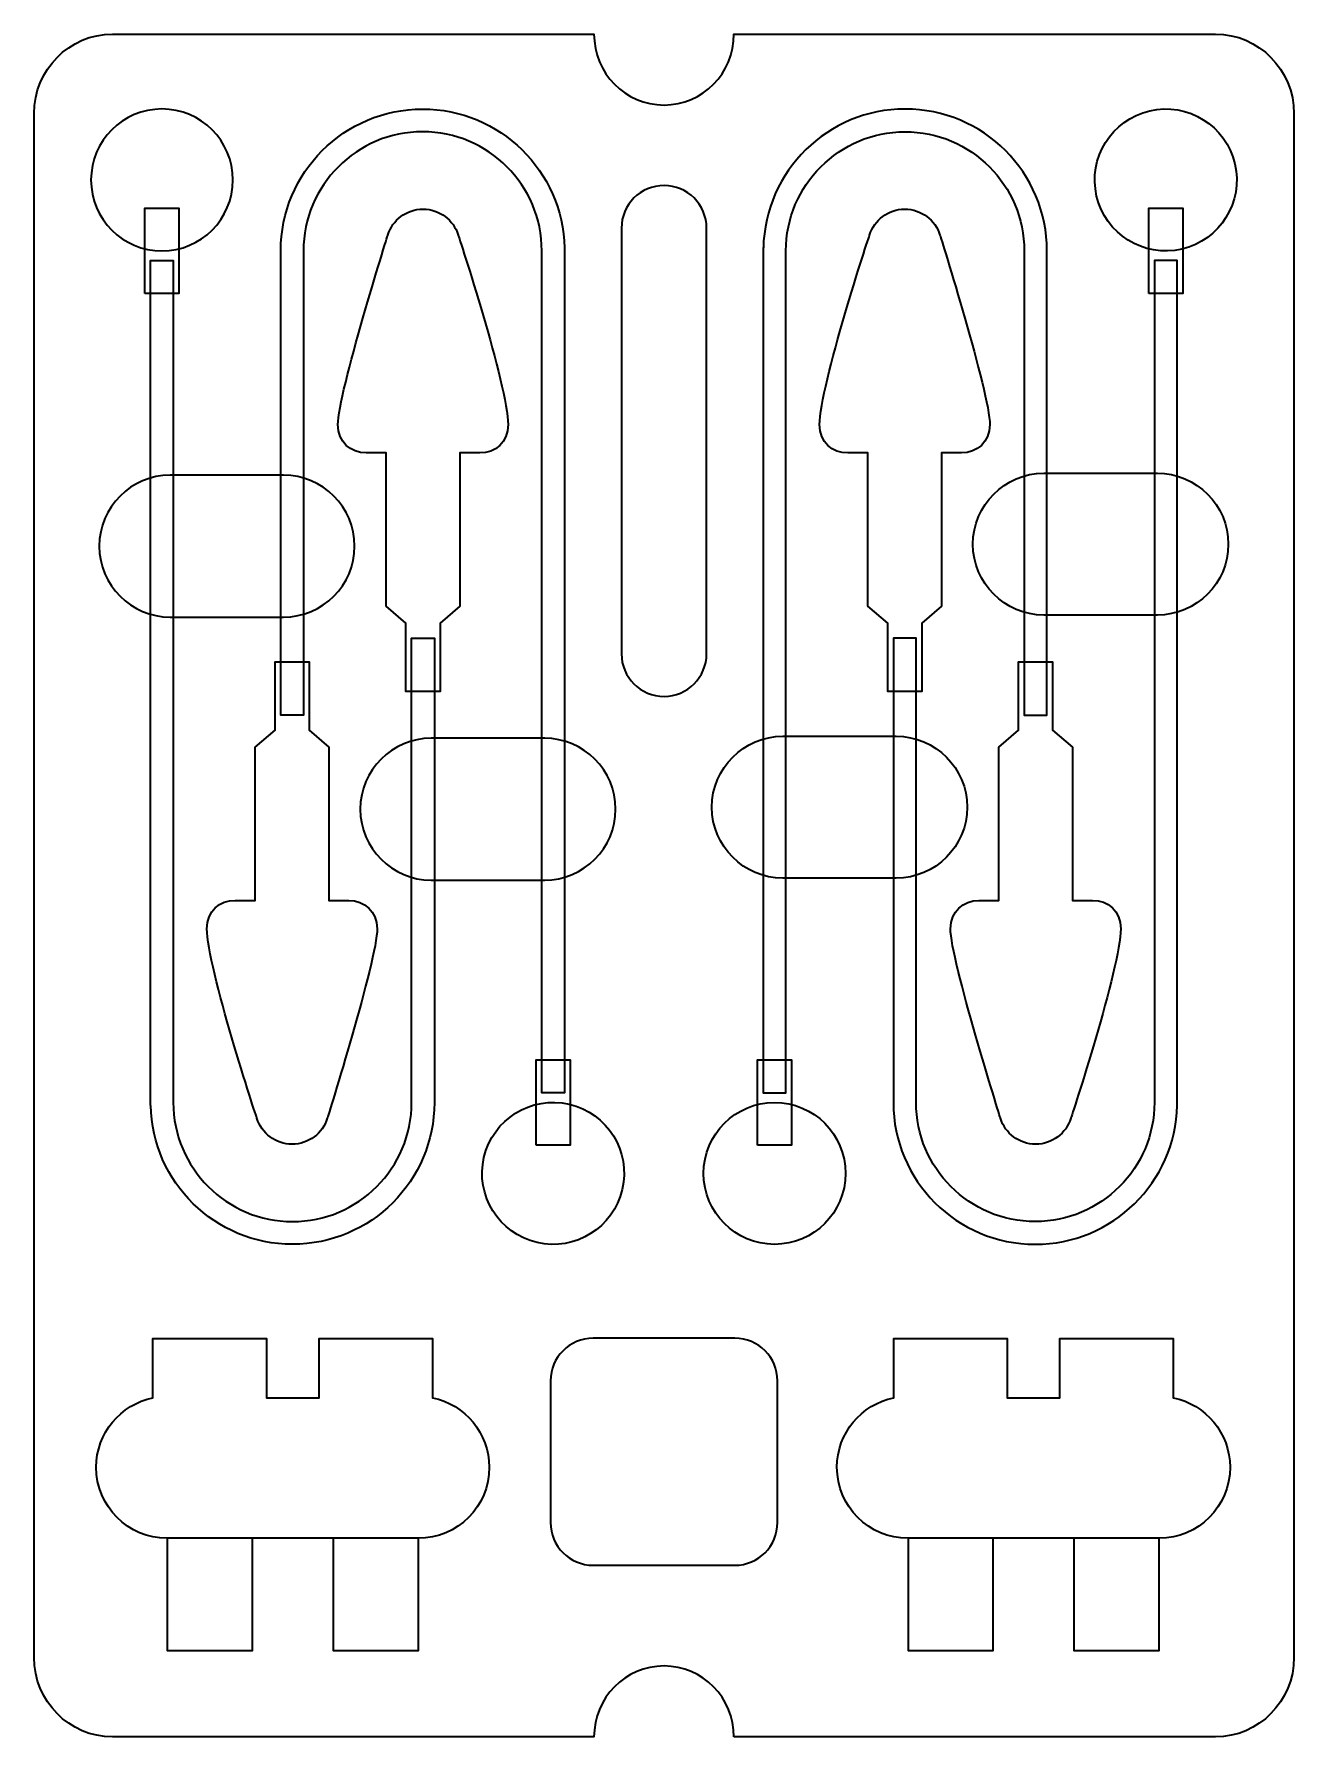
# Model space of a CAD drawing. Header units: millimetres. Extents: x 21 to 243, y -323 to -23.
import ezdxf

# ---------------------------------------------------------------- set-up
doc = ezdxf.new("R2010")
doc.units = ezdxf.units.MM
doc.header["$MEASUREMENT"] = 0
doc.layers.add('Layer 1', color=7, linetype='Continuous', lineweight=0)

msp = doc.modelspace()

# ---------------------------------------------------------------- linework, layer by layer
at = {"layer": 'Layer 1', "color": 250, "lineweight": 35}
for points in [[(40.38, -68.71), (40.38, -53.71), (46.38, -53.71), (46.38, -68.71)], [(217.26, -68.71), (217.26, -53.71), (223.26, -53.71), (223.26, -68.71)], [(109.31, -218.73), (109.31, -203.73), (115.31, -203.73), (115.31, -218.73)], [(148.33, -218.73), (148.33, -203.73), (154.33, -203.73), (154.33, -218.73)], [(44.32, -288.01), (44.32, -307.79), (59.32, -307.79), (59.32, -288.01)], [(73.56, -288.01), (73.56, -307.79), (88.56, -307.79), (88.56, -288.01)], [(174.85, -288.01), (174.85, -307.79), (189.85, -307.79), (189.85, -288.01)], [(204.09, -288.01), (204.09, -307.79), (219.09, -307.79), (219.09, -288.01)]]:
    msp.add_lwpolyline(points, close=True, dxfattribs=at)
msp.add_circle((151.33, -223.73), 12.5, dxfattribs=at)
for centre, major_axis in [((220.26, -48.71), (-2.83, 12.18)), ((220.26, -48.71), (-2.83, 12.18)), ((112.31, -223.73), (2.83, 12.18)), ((112.31, -223.73), (2.83, 12.18))]:
    msp.add_ellipse(centre, major_axis=major_axis, ratio=0.999998, dxfattribs=at)
for points, knots in [([(144.18, -323.01), (144.18, -323.01), (229.03, -323.01), (229.03, -323.01), (236.63, -323.01), (242.85, -316.71), (242.85, -309.01), (242.85, -309.01), (242.85, -37.01), (242.85, -37.01), (242.85, -29.31), (236.63, -23.01), (229.03, -23.01), (229.03, -23.01), (144.18, -23.01), (144.18, -23.01), (144.18, -29.91), (138.66, -35.51), (131.85, -35.51), (125.04, -35.51), (119.51, -29.91), (119.51, -23.01), (119.51, -23.01), (34.66, -23.01), (34.66, -23.01), (27.06, -23.01), (20.85, -29.31), (20.85, -37.01), (20.85, -37.01), (20.85, -309.01), (20.85, -309.01), (20.85, -316.71), (27.06, -323.01), (34.66, -323.01), (34.66, -323.01), (119.51, -323.01), (119.51, -323.01), (119.51, -316.11), (125.04, -310.51), (131.85, -310.51), (138.66, -310.51), (144.18, -316.11), (144.18, -323.01)], [0, 0, 0, 0, 1, 1, 1, 2, 2, 2, 3, 3, 3, 4, 4, 4, 5, 5, 5, 6, 6, 6, 7, 7, 7, 8, 8, 8, 9, 9, 9, 10, 10, 10, 11, 11, 11, 12, 12, 12, 13, 13, 13, 14, 14, 14, 14]), ([(30.88, -48.71), (30.88, -41.81), (36.48, -36.21), (43.38, -36.21), (50.29, -36.21), (55.88, -41.81), (55.88, -48.71), (55.88, -55.61), (50.29, -61.21), (43.38, -61.21), (36.48, -61.21), (30.88, -55.61), (30.88, -48.71)], [0, 0, 0, 0, 1, 1, 1, 2, 2, 2, 3, 3, 3, 4, 4, 4, 4]), ([(114.3, -60.69), (114.02, -47.13), (102.94, -36.22), (89.31, -36.22), (75.51, -36.22), (64.31, -47.41), (64.31, -61.22), (64.31, -61.22), (64.31, -143.02), (64.31, -143.02), (64.31, -143.02), (68.31, -143.02), (68.31, -143.02), (68.31, -143.02), (68.31, -61.22), (68.31, -61.22), (68.31, -49.64), (77.73, -40.22), (89.31, -40.22), (100.89, -40.22), (110.31, -49.64), (110.31, -61.22), (110.31, -61.22), (110.31, -209.53), (110.31, -209.53), (110.31, -209.53), (114.31, -209.53), (114.31, -209.53), (114.31, -209.53), (114.31, -60.69), (114.31, -60.69), (114.31, -60.69), (114.3, -60.69), (114.3, -60.69)], [0, 0, 0, 0, 1, 1, 1, 2, 2, 2, 3, 3, 3, 4, 4, 4, 5, 5, 5, 6, 6, 6, 7, 7, 7, 8, 8, 8, 9, 9, 9, 10, 10, 10, 11, 11, 11, 11]), ([(149.35, -60.69), (149.63, -47.13), (160.7, -36.22), (174.33, -36.22), (188.14, -36.22), (199.33, -47.41), (199.33, -61.22), (199.33, -61.22), (199.33, -143.02), (199.33, -143.02), (199.33, -143.02), (195.33, -143.02), (195.33, -143.02), (195.33, -143.02), (195.33, -61.22), (195.33, -61.22), (195.33, -49.64), (185.91, -40.22), (174.33, -40.22), (162.76, -40.22), (153.33, -49.64), (153.33, -61.22), (153.33, -61.22), (153.33, -209.53), (153.33, -209.53), (153.33, -209.53), (149.33, -209.53), (149.33, -209.53), (149.33, -209.53), (149.33, -60.69), (149.33, -60.69), (149.33, -60.69), (149.35, -60.69), (149.35, -60.69)], [0, 0, 0, 0, 1, 1, 1, 2, 2, 2, 3, 3, 3, 4, 4, 4, 5, 5, 5, 6, 6, 6, 7, 7, 7, 8, 8, 8, 9, 9, 9, 10, 10, 10, 11, 11, 11, 11]), ([(124.35, -132.19), (124.35, -132.19), (124.35, -57.19), (124.35, -57.19), (124.35, -53.06), (127.72, -49.69), (131.85, -49.69), (131.85, -49.69), (131.85, -49.69), (131.85, -49.69), (135.97, -49.69), (139.35, -53.06), (139.35, -57.19), (139.35, -57.19), (139.35, -132.19), (139.35, -132.19), (139.35, -136.31), (135.97, -139.69), (131.85, -139.69), (131.85, -139.69), (131.85, -139.69), (131.85, -139.69), (127.72, -139.69), (124.35, -136.31), (124.35, -132.19)], [0, 0, 0, 0, 1, 1, 1, 2, 2, 2, 3, 3, 3, 4, 4, 4, 5, 5, 5, 6, 6, 6, 7, 7, 7, 8, 8, 8, 8]), ([(95.58, -58.42), (95.58, -58.42), (95.58, -58.42), (95.58, -58.42), (94.76, -55.77), (92.3, -53.85), (89.38, -53.85), (86.47, -53.85), (84, -55.77), (83.19, -58.42), (83.19, -58.42), (83.19, -58.42), (83.19, -58.42), (83.19, -58.42), (74.38, -86.4), (74.38, -91.81), (74.38, -94.89), (76.63, -96.81), (79.38, -96.81), (79.38, -96.81), (82.88, -96.81), (82.88, -96.81), (82.88, -96.81), (82.88, -123.81), (82.88, -123.81), (82.88, -123.81), (86.38, -126.81), (86.38, -126.81), (86.38, -126.81), (86.38, -138.86), (86.38, -138.86), (86.38, -138.86), (92.38, -138.86), (92.38, -138.86), (92.38, -138.86), (92.38, -126.81), (92.38, -126.81), (92.38, -126.81), (95.88, -123.81), (95.88, -123.81), (95.88, -123.81), (95.88, -96.81), (95.88, -96.81), (95.88, -96.81), (99.38, -96.81), (99.38, -96.81), (102.13, -96.81), (104.38, -94.99), (104.38, -91.81), (104.38, -85.07), (95.58, -58.42), (95.58, -58.42)], [0, 0, 0, 0, 1, 1, 1, 2, 2, 2, 3, 3, 3, 4, 4, 4, 5, 5, 5, 6, 6, 6, 7, 7, 7, 8, 8, 8, 9, 9, 9, 10, 10, 10, 11, 11, 11, 12, 12, 12, 13, 13, 13, 14, 14, 14, 15, 15, 15, 16, 16, 16, 17, 17, 17, 17]), ([(180.46, -58.42), (180.46, -58.42), (180.46, -58.42), (180.46, -58.42), (179.64, -55.77), (177.18, -53.85), (174.26, -53.85), (171.35, -53.85), (168.88, -55.77), (168.07, -58.42), (168.07, -58.42), (168.07, -58.42), (168.07, -58.42), (168.07, -58.42), (159.26, -85.07), (159.26, -91.81), (159.26, -94.99), (161.51, -96.81), (164.26, -96.81), (164.26, -96.81), (167.76, -96.81), (167.76, -96.81), (167.76, -96.81), (167.76, -123.81), (167.76, -123.81), (167.76, -123.81), (171.26, -126.81), (171.26, -126.81), (171.26, -126.81), (171.26, -138.86), (171.26, -138.86), (171.26, -138.86), (177.26, -138.86), (177.26, -138.86), (177.26, -138.86), (177.26, -126.81), (177.26, -126.81), (177.26, -126.81), (180.76, -123.81), (180.76, -123.81), (180.76, -123.81), (180.76, -96.81), (180.76, -96.81), (180.76, -96.81), (184.26, -96.81), (184.26, -96.81), (187.01, -96.81), (189.26, -94.89), (189.26, -91.81), (189.26, -86.4), (180.46, -58.42), (180.46, -58.42)], [0, 0, 0, 0, 1, 1, 1, 2, 2, 2, 3, 3, 3, 4, 4, 4, 5, 5, 5, 6, 6, 6, 7, 7, 7, 8, 8, 8, 9, 9, 9, 10, 10, 10, 11, 11, 11, 12, 12, 12, 13, 13, 13, 14, 14, 14, 15, 15, 15, 16, 16, 16, 17, 17, 17, 17]), ([(41.4, -211.75), (41.68, -225.31), (52.75, -236.22), (66.38, -236.22), (80.19, -236.22), (91.38, -225.03), (91.38, -211.22), (91.38, -211.22), (91.38, -129.42), (91.38, -129.42), (91.38, -129.42), (87.38, -129.42), (87.38, -129.42), (87.38, -129.42), (87.38, -211.22), (87.38, -211.22), (87.38, -222.8), (77.96, -232.22), (66.38, -232.22), (54.81, -232.22), (45.38, -222.8), (45.38, -211.22), (45.38, -211.22), (45.38, -62.91), (45.38, -62.91), (45.38, -62.91), (41.38, -62.91), (41.38, -62.91), (41.38, -62.91), (41.38, -211.75), (41.38, -211.75), (41.38, -211.75), (41.4, -211.75), (41.4, -211.75)], [0, 0, 0, 0, 1, 1, 1, 2, 2, 2, 3, 3, 3, 4, 4, 4, 5, 5, 5, 6, 6, 6, 7, 7, 7, 8, 8, 8, 9, 9, 9, 10, 10, 10, 11, 11, 11, 11]), ([(222.25, -211.75), (221.97, -225.31), (210.89, -236.22), (197.26, -236.22), (183.46, -236.22), (172.26, -225.03), (172.26, -211.22), (172.26, -211.22), (172.26, -129.42), (172.26, -129.42), (172.26, -129.42), (176.26, -129.42), (176.26, -129.42), (176.26, -129.42), (176.26, -211.22), (176.26, -211.22), (176.26, -222.8), (185.68, -232.22), (197.26, -232.22), (208.84, -232.22), (218.26, -222.8), (218.26, -211.22), (218.26, -211.22), (218.26, -62.91), (218.26, -62.91), (218.26, -62.91), (222.26, -62.91), (222.26, -62.91), (222.26, -62.91), (222.26, -211.75), (222.26, -211.75), (222.26, -211.75), (222.25, -211.75), (222.25, -211.75)], [0, 0, 0, 0, 1, 1, 1, 2, 2, 2, 3, 3, 3, 4, 4, 4, 5, 5, 5, 6, 6, 6, 7, 7, 7, 8, 8, 8, 9, 9, 9, 10, 10, 10, 11, 11, 11, 11]), ([(32.33, -113.22), (32.33, -113.22), (32.33, -113.22), (32.33, -113.22), (32.33, -106.35), (37.95, -100.72), (44.83, -100.72), (44.83, -100.72), (64.83, -100.72), (64.83, -100.72), (71.7, -100.72), (77.33, -106.35), (77.33, -113.22), (77.33, -113.22), (77.33, -113.22), (77.33, -113.22), (77.33, -120.1), (71.7, -125.72), (64.83, -125.72), (64.83, -125.72), (44.83, -125.72), (44.83, -125.72), (37.95, -125.72), (32.33, -120.1), (32.33, -113.22)], [0, 0, 0, 0, 1, 1, 1, 2, 2, 2, 3, 3, 3, 4, 4, 4, 5, 5, 5, 6, 6, 6, 7, 7, 7, 8, 8, 8, 8]), ([(186.28, -112.87), (186.28, -112.87), (186.28, -112.87), (186.28, -112.87), (186.28, -119.75), (191.91, -125.37), (198.78, -125.37), (198.78, -125.37), (218.78, -125.37), (218.78, -125.37), (225.66, -125.37), (231.28, -119.75), (231.28, -112.87), (231.28, -112.87), (231.28, -112.87), (231.28, -112.87), (231.28, -106), (225.66, -100.37), (218.78, -100.37), (218.78, -100.37), (198.78, -100.37), (198.78, -100.37), (191.91, -100.37), (186.28, -106), (186.28, -112.87)], [0, 0, 0, 0, 1, 1, 1, 2, 2, 2, 3, 3, 3, 4, 4, 4, 5, 5, 5, 6, 6, 6, 7, 7, 7, 8, 8, 8, 8]), ([(76.31, -175.63), (76.31, -175.63), (72.81, -175.63), (72.81, -175.63), (72.81, -175.63), (72.81, -148.63), (72.81, -148.63), (72.81, -148.63), (69.31, -145.63), (69.31, -145.63), (69.31, -145.63), (69.31, -133.58), (69.31, -133.58), (69.31, -133.58), (63.31, -133.58), (63.31, -133.58), (63.31, -133.58), (63.31, -145.63), (63.31, -145.63), (63.31, -145.63), (59.81, -148.63), (59.81, -148.63), (59.81, -148.63), (59.81, -175.63), (59.81, -175.63), (59.81, -175.63), (56.31, -175.63), (56.31, -175.63), (53.56, -175.63), (51.31, -177.45), (51.31, -180.63), (51.31, -187.37), (60.12, -214.02), (60.12, -214.02), (60.12, -214.02), (60.12, -214.02), (60.12, -214.02), (60.93, -216.67), (63.4, -218.59), (66.31, -218.59), (69.23, -218.59), (71.69, -216.67), (72.51, -214.02), (72.51, -214.02), (72.51, -214.02), (72.51, -214.02), (72.51, -214.02), (81.31, -186.04), (81.31, -180.63), (81.31, -177.55), (79.06, -175.63), (76.31, -175.63)], [0, 0, 0, 0, 1, 1, 1, 2, 2, 2, 3, 3, 3, 4, 4, 4, 5, 5, 5, 6, 6, 6, 7, 7, 7, 8, 8, 8, 9, 9, 9, 10, 10, 10, 11, 11, 11, 12, 12, 12, 13, 13, 13, 14, 14, 14, 15, 15, 15, 16, 16, 16, 17, 17, 17, 17]), ([(207.33, -175.63), (207.33, -175.63), (203.83, -175.63), (203.83, -175.63), (203.83, -175.63), (203.83, -148.63), (203.83, -148.63), (203.83, -148.63), (200.33, -145.63), (200.33, -145.63), (200.33, -145.63), (200.33, -133.58), (200.33, -133.58), (200.33, -133.58), (194.33, -133.58), (194.33, -133.58), (194.33, -133.58), (194.33, -145.63), (194.33, -145.63), (194.33, -145.63), (190.83, -148.63), (190.83, -148.63), (190.83, -148.63), (190.83, -175.63), (190.83, -175.63), (190.83, -175.63), (187.33, -175.63), (187.33, -175.63), (184.58, -175.63), (182.33, -177.55), (182.33, -180.63), (182.33, -186.04), (191.14, -214.02), (191.14, -214.02), (191.14, -214.02), (191.14, -214.02), (191.14, -214.02), (191.95, -216.67), (194.42, -218.59), (197.33, -218.59), (200.25, -218.59), (202.71, -216.67), (203.53, -214.02), (203.53, -214.02), (203.53, -214.02), (203.53, -214.02), (203.53, -214.02), (212.33, -187.37), (212.33, -180.63), (212.33, -177.45), (210.08, -175.63), (207.33, -175.63)], [0, 0, 0, 0, 1, 1, 1, 2, 2, 2, 3, 3, 3, 4, 4, 4, 5, 5, 5, 6, 6, 6, 7, 7, 7, 8, 8, 8, 9, 9, 9, 10, 10, 10, 11, 11, 11, 12, 12, 12, 13, 13, 13, 14, 14, 14, 15, 15, 15, 16, 16, 16, 17, 17, 17, 17]), ([(140.28, -159.22), (140.28, -159.22), (140.28, -159.22), (140.28, -159.22), (140.28, -166.09), (145.9, -171.72), (152.78, -171.72), (152.78, -171.72), (172.78, -171.72), (172.78, -171.72), (179.65, -171.72), (185.28, -166.09), (185.28, -159.22), (185.28, -159.22), (185.28, -159.22), (185.28, -159.22), (185.28, -152.34), (179.65, -146.72), (172.78, -146.72), (172.78, -146.72), (152.78, -146.72), (152.78, -146.72), (145.9, -146.72), (140.28, -152.34), (140.28, -159.22)], [0, 0, 0, 0, 1, 1, 1, 2, 2, 2, 3, 3, 3, 4, 4, 4, 5, 5, 5, 6, 6, 6, 7, 7, 7, 8, 8, 8, 8]), ([(78.33, -159.57), (78.33, -159.57), (78.33, -159.57), (78.33, -159.57), (78.33, -152.69), (83.96, -147.07), (90.83, -147.07), (90.83, -147.07), (110.83, -147.07), (110.83, -147.07), (117.71, -147.07), (123.33, -152.69), (123.33, -159.57), (123.33, -159.57), (123.33, -159.57), (123.33, -159.57), (123.33, -166.44), (117.71, -172.07), (110.83, -172.07), (110.83, -172.07), (90.83, -172.07), (90.83, -172.07), (83.96, -172.07), (78.33, -166.44), (78.33, -159.57)], [0, 0, 0, 0, 1, 1, 1, 2, 2, 2, 3, 3, 3, 4, 4, 4, 5, 5, 5, 6, 6, 6, 7, 7, 7, 8, 8, 8, 8]), ([(88.56, -288.01), (88.56, -288.01), (88.56, -288.01), (88.56, -288.01), (95.44, -288.01), (101.06, -282.38), (101.06, -275.51), (101.06, -275.51), (101.06, -275.51), (101.06, -275.51), (101.06, -269.49), (96.75, -264.43), (91.06, -263.26), (91.06, -263.26), (91.06, -252.79), (91.06, -252.79), (91.06, -252.79), (88.56, -252.79), (88.56, -252.79), (88.56, -252.79), (73.56, -252.79), (73.56, -252.79), (73.56, -252.79), (71.06, -252.79), (71.06, -252.79), (71.06, -252.79), (71.06, -263.26), (71.06, -263.26), (71.06, -263.26), (61.8, -263.26), (61.8, -263.26), (61.8, -263.26), (61.8, -252.79), (61.8, -252.79), (61.8, -252.79), (59.3, -252.79), (59.3, -252.79), (59.3, -252.79), (44.3, -252.79), (44.3, -252.79), (44.3, -252.79), (41.8, -252.79), (41.8, -252.79), (41.8, -252.79), (41.8, -263.26), (41.8, -263.26), (36.11, -264.43), (31.8, -269.49), (31.8, -275.51), (31.8, -275.51), (31.8, -275.51), (31.8, -275.51), (31.8, -282.38), (37.42, -288.01), (44.3, -288.01), (44.3, -288.01), (44.3, -288.01), (44.3, -288.01), (44.3, -288.01), (88.56, -288.01), (88.56, -288.01)], [0, 0, 0, 0, 1, 1, 1, 2, 2, 2, 3, 3, 3, 4, 4, 4, 5, 5, 5, 6, 6, 6, 7, 7, 7, 8, 8, 8, 9, 9, 9, 10, 10, 10, 11, 11, 11, 12, 12, 12, 13, 13, 13, 14, 14, 14, 15, 15, 15, 16, 16, 16, 17, 17, 17, 18, 18, 18, 19, 19, 19, 20, 20, 20, 20]), ([(111.85, -285.26), (111.85, -285.26), (111.85, -260.26), (111.85, -260.26), (111.85, -256.13), (115.22, -252.76), (119.35, -252.76), (119.35, -252.76), (144.35, -252.76), (144.35, -252.76), (148.47, -252.76), (151.85, -256.13), (151.85, -260.26), (151.85, -260.26), (151.85, -285.26), (151.85, -285.26), (151.85, -289.38), (148.47, -292.76), (144.35, -292.76), (144.35, -292.76), (119.35, -292.76), (119.35, -292.76), (115.22, -292.76), (111.85, -289.38), (111.85, -285.26)], [0, 0, 0, 0, 1, 1, 1, 2, 2, 2, 3, 3, 3, 4, 4, 4, 5, 5, 5, 6, 6, 6, 7, 7, 7, 8, 8, 8, 8]), ([(219.09, -288.01), (219.09, -288.01), (219.09, -288.01), (219.09, -288.01), (225.96, -288.01), (231.59, -282.38), (231.59, -275.51), (231.59, -275.51), (231.59, -275.51), (231.59, -275.51), (231.59, -269.49), (227.28, -264.43), (221.59, -263.26), (221.59, -263.26), (221.59, -252.79), (221.59, -252.79), (221.59, -252.79), (219.09, -252.79), (219.09, -252.79), (219.09, -252.79), (204.09, -252.79), (204.09, -252.79), (204.09, -252.79), (201.59, -252.79), (201.59, -252.79), (201.59, -252.79), (201.59, -263.26), (201.59, -263.26), (201.59, -263.26), (192.33, -263.26), (192.33, -263.26), (192.33, -263.26), (192.33, -252.79), (192.33, -252.79), (192.33, -252.79), (189.83, -252.79), (189.83, -252.79), (189.83, -252.79), (174.83, -252.79), (174.83, -252.79), (174.83, -252.79), (172.33, -252.79), (172.33, -252.79), (172.33, -252.79), (172.33, -263.26), (172.33, -263.26), (166.64, -264.43), (162.33, -269.49), (162.33, -275.51), (162.33, -275.51), (162.33, -275.51), (162.33, -275.51), (162.33, -282.38), (167.95, -288.01), (174.83, -288.01), (174.83, -288.01), (174.83, -288.01), (174.83, -288.01), (174.83, -288.01), (219.09, -288.01), (219.09, -288.01)], [0, 0, 0, 0, 1, 1, 1, 2, 2, 2, 3, 3, 3, 4, 4, 4, 5, 5, 5, 6, 6, 6, 7, 7, 7, 8, 8, 8, 9, 9, 9, 10, 10, 10, 11, 11, 11, 12, 12, 12, 13, 13, 13, 14, 14, 14, 15, 15, 15, 16, 16, 16, 17, 17, 17, 18, 18, 18, 19, 19, 19, 20, 20, 20, 20])]:
    msp.add_open_spline(points, degree=3, knots=knots, dxfattribs=at)

doc.saveas('drawing.dxf')
